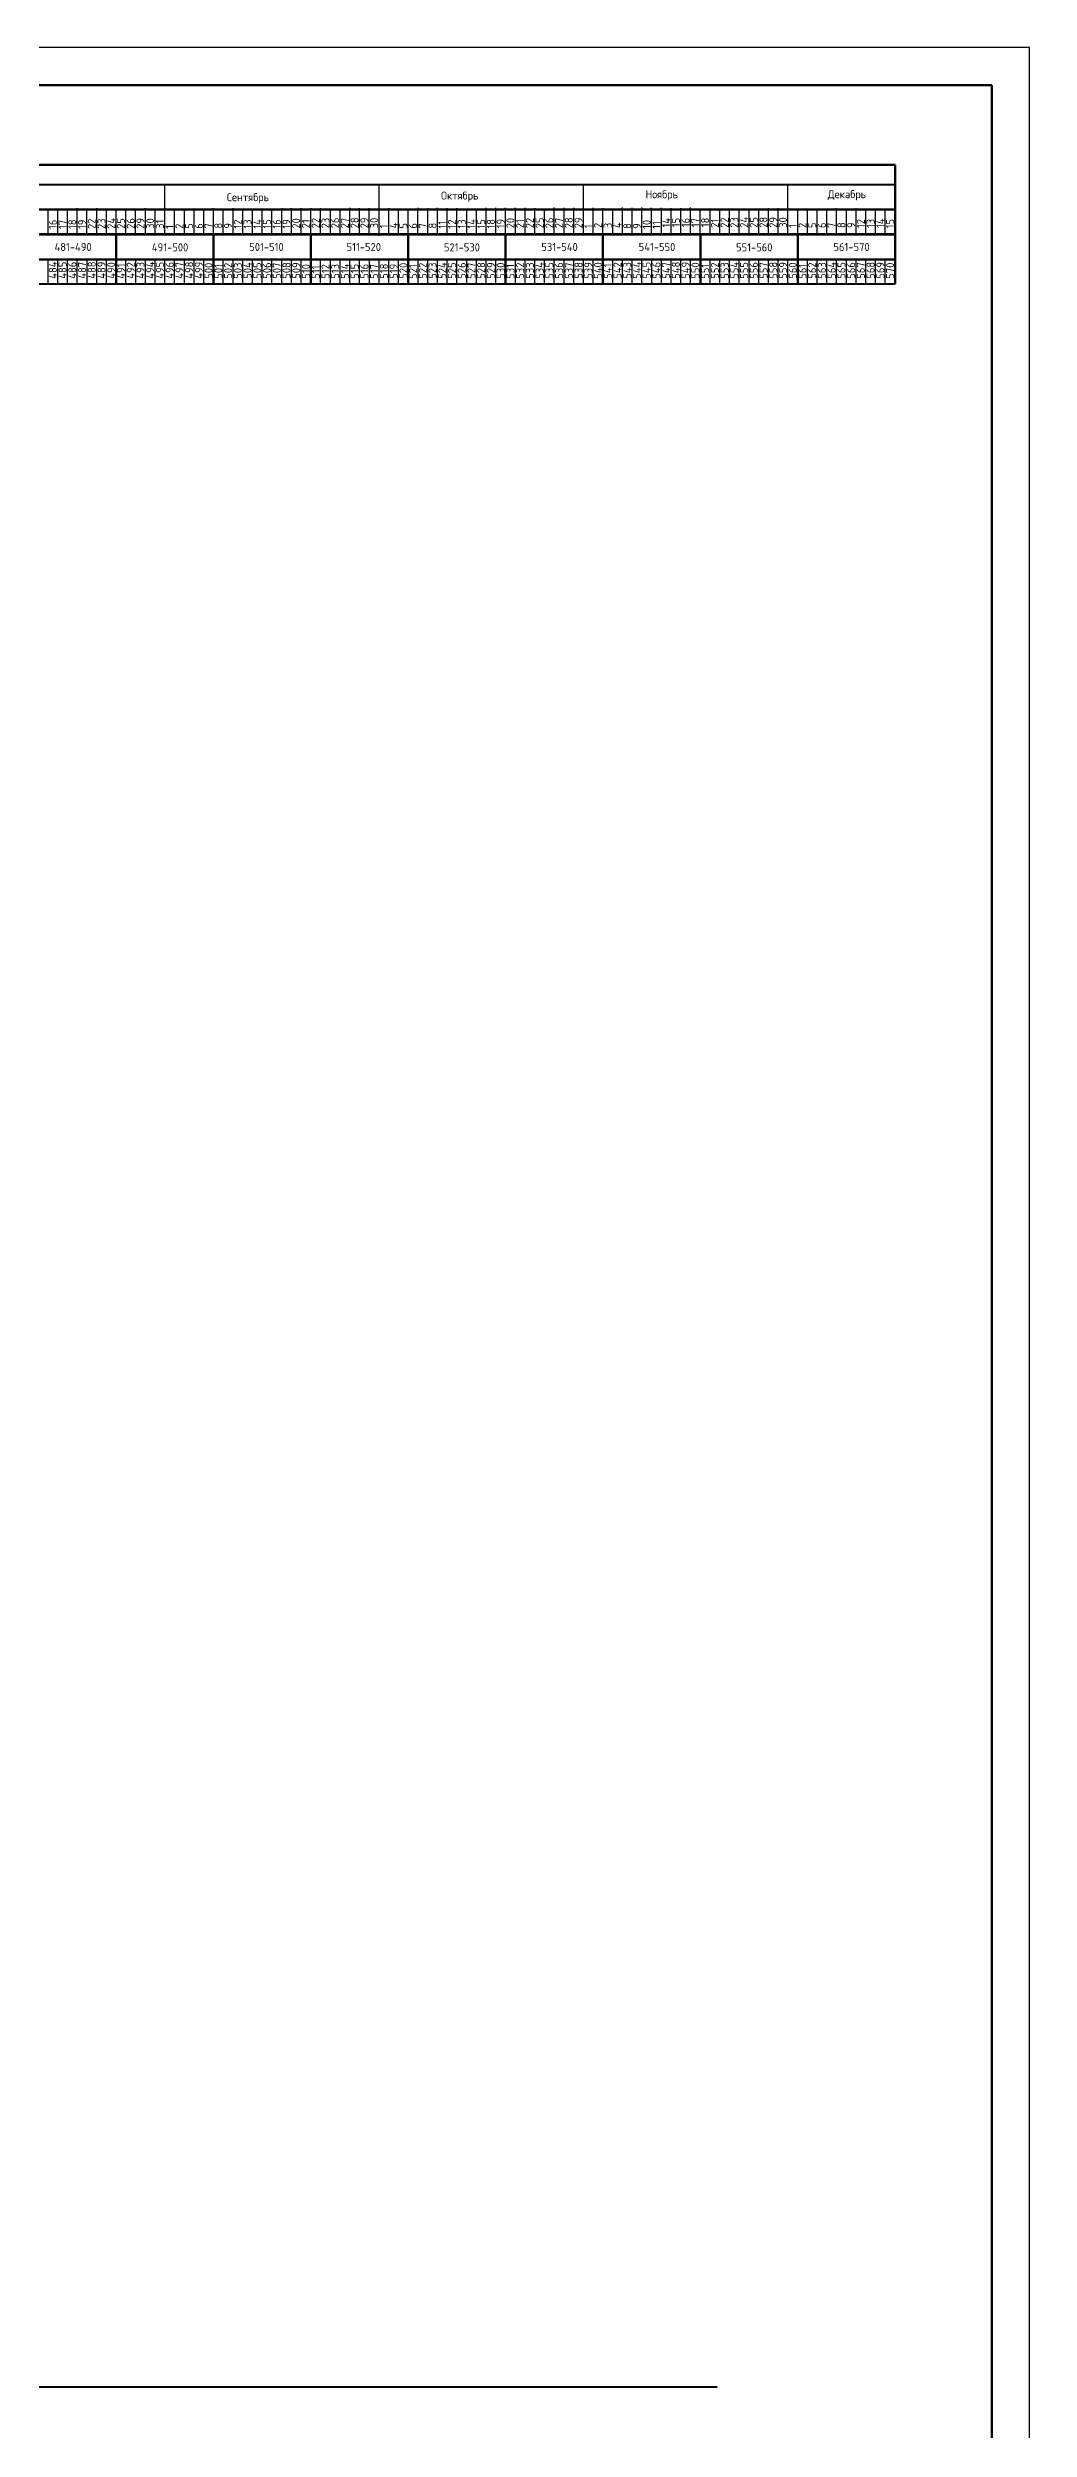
# Model space of a CAD drawing. Header units: millimetres. Extents: x -782 to 10910, y 3841 to 9763.
# Drawn here: x 3884.8 to 4015.9, y 8308.4 to 8626.5 of the extents above; entities that cross this region are included whole.
import ezdxf

# ---------------------------------------------------------------- set-up
doc = ezdxf.new("R2010")
doc.units = ezdxf.units.MM
doc.layers.add('1STAIR2D', color=30, linetype='Continuous')
doc.layers.add('A0-08', color=101, linetype='Continuous')
doc.layers.add('Штампы&Таблицы', color=1, linetype='Continuous', lineweight=70)
doc.styles.add('GOST-2.304_Type-B', font='GOST_Common.ttf')

msp = doc.modelspace()

# ---------------------------------------------------------------- linework, layer by layer
at = {"color": 0}
msp.add_line((4015.912801, 8032.512194), (4015.912801, 8626.512194), dxfattribs=at)
at = {"lineweight": 50}
for p, q in [((3997.981601, 8594.949356), (3997.981601, 8610.846744)), ((3893.981601, 8594.911202), (3893.981601, 8601.544181)), ((3906.981601, 8594.911202), (3906.981601, 8601.544181)), ((3919.981601, 8594.93428), (3919.981601, 8601.567259)), ((3932.981601, 8594.903509), (3932.981601, 8601.536489)), ((3945.981601, 8594.911202), (3945.981601, 8601.544181)), ((3958.981601, 8594.911202), (3958.981601, 8601.544181)), ((3971.981601, 8594.93428), (3971.981601, 8601.567259)), ((3984.981601, 8594.903509), (3984.981601, 8601.536489))]:
    msp.add_line(p, q, dxfattribs=at)
at = {"lineweight": -3}
for p, q in [((3900.478399, 8601.513199), (3900.480208, 8608.225663)), ((3929.079956, 8601.390634), (3929.079956, 8608.072116)), ((3956.378716, 8601.557605), (3956.378716, 8608.239086)), ((3983.678517, 8601.551186), (3983.678517, 8608.232668)), ((3886.178462, 8601.597716), (3886.178399, 8604.924243)), ((3888.778399, 8601.728554), (3888.778336, 8605.055081)), ((3888.778462, 8601.597716), (3888.779242, 8604.917385)), ((3891.378399, 8601.728554), (3891.379179, 8605.048223)), ((3891.378462, 8601.580159), (3891.379243, 8604.899827)), ((3892.678399, 8601.697783), (3892.679179, 8605.017452)), ((3895.278399, 8601.605511), (3895.279179, 8604.925179)), ((3897.878336, 8601.746284), (3897.878273, 8605.072811)), ((3900.478336, 8601.728727), (3900.479116, 8605.048395)), ((3901.778336, 8601.623241), (3901.778273, 8604.949768)), ((3904.378336, 8601.605683), (3904.379116, 8604.925352)), ((3906.978273, 8601.746456), (3906.97821, 8605.072983)), ((3909.578273, 8601.746456), (3909.579053, 8605.066125)), ((3910.878273, 8601.623413), (3910.87821, 8604.94994)), ((3913.478273, 8601.623413), (3913.479053, 8604.943082)), ((3916.07821, 8601.764186), (3916.078147, 8605.090713)), ((3917.378273, 8601.636454), (3917.379054, 8604.956123)), ((3918.67821, 8601.764186), (3918.67899, 8605.083855)), ((3919.97821, 8601.641143), (3919.978147, 8604.96767)), ((3922.57821, 8601.641143), (3922.57899, 8604.960812)), ((3925.178147, 8601.781916), (3925.178084, 8605.108443)), ((3927.778147, 8601.764359), (3927.778928, 8605.084028)), ((3929.078147, 8601.658873), (3929.078084, 8604.9854)), ((3930.378147, 8601.672086), (3930.378928, 8604.991755)), ((3931.678147, 8601.641316), (3931.678928, 8604.960984)), ((3934.278084, 8601.782089), (3934.278021, 8605.108616)), ((3936.878084, 8601.782089), (3936.878865, 8605.101758)), ((3938.178084, 8601.659046), (3938.178021, 8604.985572)), ((3940.778084, 8601.659046), (3940.778865, 8604.978714)), ((3943.378021, 8601.799819), (3943.377958, 8605.126346)), ((3943.378084, 8601.641488), (3943.378865, 8604.961157)), ((3944.678021, 8601.769048), (3944.678802, 8605.088717)), ((3945.978021, 8601.799819), (3945.978802, 8605.119488)), ((3947.278021, 8601.676776), (3947.278802, 8604.996444)), ((3952.477958, 8601.817549), (3952.477895, 8605.144076)), ((3953.777958, 8601.694506), (3953.777895, 8605.021032)), ((3955.077958, 8601.799991), (3955.078739, 8605.11966)), ((3956.377958, 8601.676948), (3956.378739, 8604.996617)), ((3961.577895, 8601.817721), (3961.577832, 8605.144248)), ((3962.877895, 8601.694678), (3962.877832, 8605.021205)), ((3964.177895, 8601.817721), (3964.178676, 8605.13739)), ((3965.477895, 8601.694678), (3965.478676, 8605.014347)), ((3969.377896, 8601.707719), (3969.378676, 8605.027387)), ((3970.677832, 8601.835451), (3970.677769, 8605.161978)), ((3971.977832, 8601.712408), (3971.977769, 8605.038935)), ((3973.277835, 8601.694992), (3973.278615, 8605.01466)), ((3974.577832, 8601.712408), (3974.578613, 8605.032077)), ((3979.777772, 8601.712722), (3979.777709, 8605.039249)), ((3981.077769, 8601.730138), (3981.077706, 8605.056665)), ((3982.377769, 8601.743351), (3982.37855, 8605.06302)), ((3982.377772, 8601.695164), (3982.378553, 8605.014833)), ((3983.677769, 8601.712581), (3983.67855, 8605.032249)), ((3988.877709, 8601.712894), (3988.877646, 8605.039421)), ((3990.177706, 8601.73031), (3990.177643, 8605.056837)), ((3991.477709, 8601.712894), (3991.47849, 8605.032563)), ((3992.777706, 8601.73031), (3992.778487, 8605.049979)), ((3995.377707, 8601.712753), (3995.378487, 8605.032422)), ((3997.977646, 8601.730624), (3997.977583, 8605.057151))]:
    msp.add_line(p, q, dxfattribs=at)
at = {"lineweight": 25}
for p, q in [((3884.878462, 8601.680053), (3884.878462, 8605.004236)), ((3884.878525, 8601.487674), (3884.878525, 8604.811856)), ((3886.178462, 8601.649283), (3886.178462, 8604.973465)), ((3887.478462, 8601.618512), (3887.478462, 8604.942694)), ((3887.478462, 8601.566945), (3887.478462, 8604.891128)), ((3890.078399, 8601.697783), (3890.078399, 8605.021966)), ((3890.078462, 8601.566945), (3890.078462, 8604.891128)), ((3891.378399, 8601.667013), (3891.378399, 8604.991195)), ((3891.378462, 8601.566945), (3891.378462, 8604.891128)), ((3892.678399, 8601.697783), (3892.678399, 8605.021966)), ((3892.678462, 8601.536175), (3892.678462, 8604.860357)), ((3893.978399, 8601.697783), (3893.978399, 8605.021966)), ((3893.978399, 8601.57474), (3893.978399, 8604.898922)), ((3895.278399, 8601.667013), (3895.278399, 8604.991195)), ((3896.578399, 8601.636242), (3896.578399, 8604.960424)), ((3896.578399, 8601.57474), (3896.578399, 8604.898922)), ((3897.878399, 8601.57474), (3897.878399, 8604.898922)), ((3899.178336, 8601.697956), (3899.178336, 8605.022138)), ((3899.178399, 8601.543969), (3899.178399, 8604.868152)), ((3900.478399, 8601.513199), (3900.478399, 8604.837381)), ((3901.778336, 8601.697956), (3901.778336, 8605.022138)), ((3903.078336, 8601.697956), (3903.078336, 8605.022138)), ((3903.078336, 8601.574913), (3903.078336, 8604.899095)), ((3904.378336, 8601.667185), (3904.378336, 8604.991367)), ((3905.678336, 8601.636415), (3905.678336, 8604.960597)), ((3905.678336, 8601.574913), (3905.678336, 8604.899095)), ((3906.978336, 8601.574913), (3906.978336, 8604.899095)), ((3908.278273, 8601.715686), (3908.278273, 8605.039868)), ((3908.278336, 8601.544142), (3908.278336, 8604.868324)), ((3909.578336, 8601.513371), (3909.578336, 8604.837553)), ((3910.878273, 8601.715686), (3910.878273, 8605.039868)), ((3912.178273, 8601.715686), (3912.178273, 8605.039868)), ((3912.178273, 8601.592643), (3912.178273, 8604.916825)), ((3913.478273, 8601.684915), (3913.478273, 8605.009097)), ((3914.778273, 8601.654144), (3914.778273, 8604.978327)), ((3914.778273, 8601.592643), (3914.778273, 8604.916825)), ((3916.078273, 8601.592643), (3916.078273, 8604.916825)), ((3917.37821, 8601.733416), (3917.37821, 8605.057598)), ((3917.378273, 8601.561872), (3917.378273, 8604.886054)), ((3918.678273, 8601.531101), (3918.678273, 8604.855283)), ((3919.97821, 8601.733416), (3919.97821, 8605.057598)), ((3921.27821, 8601.733416), (3921.27821, 8605.057598)), ((3921.27821, 8601.610372), (3921.27821, 8604.934555)), ((3922.57821, 8601.702645), (3922.57821, 8605.026827)), ((3923.87821, 8601.671874), (3923.87821, 8604.996057)), ((3923.87821, 8601.610372), (3923.87821, 8604.934555)), ((3925.17821, 8601.610372), (3925.17821, 8604.934555)), ((3926.478147, 8601.733588), (3926.478147, 8605.057771)), ((3926.47821, 8601.579602), (3926.47821, 8604.903784)), ((3927.77821, 8601.548831), (3927.77821, 8604.873013)), ((3929.078147, 8601.733588), (3929.078147, 8605.057771)), ((3930.378147, 8601.733588), (3930.378147, 8605.057771)), ((3930.378147, 8601.610545), (3930.378147, 8604.934727)), ((3931.678147, 8601.702818), (3931.678147, 8605.027)), ((3932.978147, 8601.672047), (3932.978147, 8604.996229)), ((3932.978147, 8601.610545), (3932.978147, 8604.934727)), ((3934.278147, 8601.610545), (3934.278147, 8604.934727)), ((3935.578084, 8601.751318), (3935.578084, 8605.0755)), ((3935.578147, 8601.579774), (3935.578147, 8604.903957)), ((3936.878147, 8601.549004), (3936.878147, 8604.873186)), ((3938.178084, 8601.751318), (3938.178084, 8605.0755)), ((3939.478084, 8601.751318), (3939.478084, 8605.0755)), ((3939.478084, 8601.628275), (3939.478084, 8604.952457)), ((3940.778084, 8601.720548), (3940.778084, 8605.04473)), ((3942.078084, 8601.689777), (3942.078084, 8605.013959)), ((3942.078084, 8601.628275), (3942.078084, 8604.952457)), ((3943.378021, 8601.738278), (3943.378021, 8605.06246)), ((3943.378084, 8601.628275), (3943.378084, 8604.952457)), ((3944.678021, 8601.769048), (3944.678021, 8605.09323)), ((3944.678084, 8601.597504), (3944.678084, 8604.921686)), ((3945.978021, 8601.646005), (3945.978021, 8604.970187)), ((3947.278021, 8601.769048), (3947.278021, 8605.09323)), ((3948.578021, 8601.769048), (3948.578021, 8605.09323)), ((3948.578021, 8601.646005), (3948.578021, 8604.970187)), ((3949.878021, 8601.738278), (3949.878021, 8605.06246)), ((3949.878021, 8601.646005), (3949.878021, 8604.970187)), ((3951.178021, 8601.707507), (3951.178021, 8605.031689)), ((3951.178021, 8601.615234), (3951.178021, 8604.939416)), ((3952.478021, 8601.584464), (3952.478021, 8604.908646)), ((3953.777958, 8601.769221), (3953.777958, 8605.093403)), ((3955.077958, 8601.646177), (3955.077958, 8604.97036)), ((3956.377958, 8601.769221), (3956.377958, 8605.093403)), ((3957.677958, 8601.769221), (3957.677958, 8605.093403)), ((3957.677958, 8601.646177), (3957.677958, 8604.97036)), ((3958.977958, 8601.73845), (3958.977958, 8605.062632)), ((3958.977958, 8601.646177), (3958.977958, 8604.97036)), ((3960.277958, 8601.707679), (3960.277958, 8605.031862)), ((3960.277958, 8601.615407), (3960.277958, 8604.939589)), ((3961.577958, 8601.584636), (3961.577958, 8604.908818)), ((3962.877895, 8601.786951), (3962.877895, 8605.111133)), ((3964.177895, 8601.663907), (3964.177895, 8604.98809)), ((3965.477895, 8601.786951), (3965.477895, 8605.111133)), ((3966.777895, 8601.786951), (3966.777895, 8605.111133)), ((3966.777895, 8601.663907), (3966.777895, 8604.98809)), ((3968.077895, 8601.75618), (3968.077895, 8605.080362)), ((3968.077895, 8601.663907), (3968.077895, 8604.98809)), ((3969.377895, 8601.725409), (3969.377895, 8605.049592)), ((3969.377895, 8601.633137), (3969.377895, 8604.957319)), ((3970.677895, 8601.602366), (3970.677895, 8604.926548)), ((3971.977835, 8601.664221), (3971.977835, 8604.988403)), ((3973.277832, 8601.681637), (3973.277832, 8605.00582)), ((3974.577835, 8601.664221), (3974.577835, 8604.988403)), ((3975.877832, 8601.681637), (3975.877832, 8605.00582)), ((3975.877835, 8601.664221), (3975.877835, 8604.988403)), ((3977.177832, 8601.681637), (3977.177832, 8605.00582)), ((3977.177835, 8601.63345), (3977.177835, 8604.957633)), ((3978.477832, 8601.650867), (3978.477832, 8604.975049)), ((3978.477835, 8601.60268), (3978.477835, 8604.926862)), ((3979.777832, 8601.620096), (3979.777832, 8604.944278)), ((3981.077772, 8601.664394), (3981.077772, 8604.988576)), ((3982.377769, 8601.68181), (3982.377769, 8605.005992)), ((3983.677772, 8601.664394), (3983.677772, 8604.988576)), ((3984.977769, 8601.68181), (3984.977769, 8605.005992)), ((3984.977772, 8601.664394), (3984.977772, 8604.988576)), ((3986.277769, 8601.68181), (3986.277769, 8605.005992)), ((3986.277772, 8601.633623), (3986.277772, 8604.957805)), ((3987.577769, 8601.651039), (3987.577769, 8604.975221)), ((3987.577772, 8601.602852), (3987.577772, 8604.927035)), ((3988.877769, 8601.620269), (3988.877769, 8604.944451)), ((3990.177709, 8601.682124), (3990.177709, 8605.006306)), ((3991.477706, 8601.69954), (3991.477706, 8605.023722)), ((3992.777709, 8601.682124), (3992.777709, 8605.006306)), ((3994.077706, 8601.69954), (3994.077706, 8605.023722)), ((3994.077709, 8601.682124), (3994.077709, 8605.006306)), ((3995.377706, 8601.69954), (3995.377706, 8605.023722)), ((3995.377709, 8601.651353), (3995.377709, 8604.975535)), ((3996.677706, 8601.668769), (3996.677706, 8604.992951)), ((3996.677709, 8601.620582), (3996.677709, 8604.944764)), ((3884.881601, 8594.895817), (3884.881601, 8598.235384)), ((3886.181601, 8594.895817), (3886.181601, 8598.219999)), ((3886.181601, 8594.895817), (3886.181601, 8598.219999)), ((3887.481601, 8594.895817), (3887.481601, 8598.219999)), ((3887.481601, 8594.895817), (3887.481601, 8598.219999)), ((3888.781601, 8594.895817), (3888.781601, 8598.235384)), ((3890.081601, 8594.926587), (3890.081601, 8598.25077)), ((3890.081601, 8594.926587), (3890.081601, 8598.25077)), ((3891.381601, 8594.926587), (3891.381601, 8598.25077)), ((3891.381601, 8594.926587), (3891.381601, 8598.25077)), ((3892.681601, 8594.926587), (3892.681601, 8598.266155)), ((3893.981601, 8594.911202), (3893.981601, 8598.235384)), ((3893.981601, 8594.911202), (3893.981601, 8598.235384)), ((3895.281601, 8594.911202), (3895.281601, 8598.235384)), ((3895.281601, 8594.911202), (3895.281601, 8598.235384)), ((3896.581601, 8594.911202), (3896.581601, 8598.25077)), ((3897.881601, 8594.926587), (3897.881601, 8598.25077)), ((3897.881601, 8594.926587), (3897.881601, 8598.25077)), ((3899.181601, 8594.926587), (3899.181601, 8598.25077)), ((3899.181601, 8594.926587), (3899.181601, 8598.25077)), ((3900.481601, 8594.926587), (3900.481601, 8598.266155)), ((3901.781601, 8594.926587), (3901.781601, 8598.25077)), ((3901.781601, 8594.926587), (3901.781601, 8598.25077)), ((3903.081601, 8594.926587), (3903.081601, 8598.25077)), ((3903.081601, 8594.926587), (3903.081601, 8598.25077)), ((3904.381601, 8594.926587), (3904.381601, 8598.266155)), ((3905.681601, 8594.926587), (3905.681601, 8598.25077)), ((3905.681601, 8594.926587), (3905.681601, 8598.25077)), ((3906.981601, 8594.926587), (3906.981601, 8598.25077)), ((3906.981601, 8594.926587), (3906.981601, 8598.25077)), ((3908.281601, 8594.926587), (3908.281601, 8598.266155)), ((3909.581601, 8594.926587), (3909.581601, 8598.25077)), ((3909.581601, 8594.926587), (3909.581601, 8598.25077)), ((3910.881601, 8594.926587), (3910.881601, 8598.25077)), ((3910.881601, 8594.926587), (3910.881601, 8598.25077)), ((3912.181601, 8594.926587), (3912.181601, 8598.266155)), ((3913.481601, 8594.911202), (3913.481601, 8598.235384)), ((3913.481601, 8594.911202), (3913.481601, 8598.235384)), ((3914.781601, 8594.911202), (3914.781601, 8598.235384)), ((3914.781601, 8594.911202), (3914.781601, 8598.235384)), ((3916.081601, 8594.911202), (3916.081601, 8598.25077)), ((3917.381601, 8594.895817), (3917.381601, 8598.219999)), ((3917.381601, 8594.895817), (3917.381601, 8598.219999)), ((3918.681601, 8594.895817), (3918.681601, 8598.219999)), ((3918.681601, 8594.895817), (3918.681601, 8598.219999)), ((3919.981601, 8594.895817), (3919.981601, 8598.235384)), ((3921.281601, 8594.911202), (3921.281601, 8598.235384)), ((3921.281601, 8594.911202), (3921.281601, 8598.235384)), ((3922.581601, 8594.911202), (3922.581601, 8598.235384)), ((3922.581601, 8594.911202), (3922.581601, 8598.235384)), ((3923.881601, 8594.911202), (3923.881601, 8598.25077)), ((3925.181601, 8594.911202), (3925.181601, 8598.235384)), ((3925.181601, 8594.911202), (3925.181601, 8598.235384)), ((3926.481601, 8594.911202), (3926.481601, 8598.235384)), ((3926.481601, 8594.911202), (3926.481601, 8598.235384)), ((3927.781601, 8594.911202), (3927.781601, 8598.25077)), ((3929.081601, 8594.911202), (3929.081601, 8598.235384)), ((3929.081601, 8594.911202), (3929.081601, 8598.235384)), ((3930.381601, 8594.911202), (3930.381601, 8598.235384)), ((3930.381601, 8594.911202), (3930.381601, 8598.235384)), ((3931.681601, 8594.911202), (3931.681601, 8598.25077)), ((3932.981601, 8594.911202), (3932.981601, 8598.235384)), ((3932.981601, 8594.911202), (3932.981601, 8598.235384)), ((3934.281601, 8594.911202), (3934.281601, 8598.235384)), ((3934.281601, 8594.911202), (3934.281601, 8598.235384)), ((3935.581601, 8594.911202), (3935.581601, 8598.25077)), ((3936.881601, 8594.895817), (3936.881601, 8598.219999)), ((3936.881601, 8594.895817), (3936.881601, 8598.219999)), ((3938.181601, 8594.895817), (3938.181601, 8598.219999)), ((3938.181601, 8594.895817), (3938.181601, 8598.219999)), ((3939.481601, 8594.895817), (3939.481601, 8598.235384)), ((3940.781601, 8594.880431), (3940.781601, 8598.204614)), ((3940.781601, 8594.880431), (3940.781601, 8598.204614)), ((3942.081601, 8594.880431), (3942.081601, 8598.204614)), ((3942.081601, 8594.880431), (3942.081601, 8598.204614)), ((3943.381601, 8594.880431), (3943.381601, 8598.219999)), ((3944.681601, 8594.895817), (3944.681601, 8598.219999)), ((3944.681601, 8594.895817), (3944.681601, 8598.219999)), ((3945.981601, 8594.895817), (3945.981601, 8598.219999)), ((3945.981601, 8594.895817), (3945.981601, 8598.219999)), ((3947.281601, 8594.895817), (3947.281601, 8598.235384)), ((3948.581601, 8594.895817), (3948.581601, 8598.219999)), ((3948.581601, 8594.895817), (3948.581601, 8598.219999)), ((3949.881601, 8594.895817), (3949.881601, 8598.219999)), ((3949.881601, 8594.895817), (3949.881601, 8598.219999)), ((3951.181601, 8594.895817), (3951.181601, 8598.235384)), ((3952.481601, 8594.895817), (3952.481601, 8598.219999)), ((3952.481601, 8594.895817), (3952.481601, 8598.219999)), ((3953.781601, 8594.895817), (3953.781601, 8598.219999)), ((3953.781601, 8594.895817), (3953.781601, 8598.219999)), ((3955.081601, 8594.895817), (3955.081601, 8598.235384)), ((3956.381601, 8594.895817), (3956.381601, 8598.219999)), ((3956.381601, 8594.895817), (3956.381601, 8598.219999)), ((3957.681601, 8594.895817), (3957.681601, 8598.219999)), ((3957.681601, 8594.895817), (3957.681601, 8598.219999)), ((3958.981601, 8594.895817), (3958.981601, 8598.235384)), ((3960.281601, 8594.880431), (3960.281601, 8598.204614)), ((3960.281601, 8594.880431), (3960.281601, 8598.204614)), ((3961.581601, 8594.880431), (3961.581601, 8598.204614)), ((3961.581601, 8594.880431), (3961.581601, 8598.204614)), ((3962.881601, 8594.880431), (3962.881601, 8598.219999)), ((3964.181601, 8594.865046), (3964.181601, 8598.189228)), ((3964.181601, 8594.865046), (3964.181601, 8598.189228)), ((3965.481601, 8594.865046), (3965.481601, 8598.189228)), ((3965.481601, 8594.865046), (3965.481601, 8598.189228)), ((3966.781601, 8594.865046), (3966.781601, 8598.204614)), ((3968.081601, 8594.880431), (3968.081601, 8598.204614)), ((3968.081601, 8594.880431), (3968.081601, 8598.204614)), ((3969.381601, 8594.880431), (3969.381601, 8598.204614)), ((3969.381601, 8594.880431), (3969.381601, 8598.204614)), ((3970.681601, 8594.880431), (3970.681601, 8598.219999)), ((3971.981601, 8594.880431), (3971.981601, 8598.204614)), ((3971.981601, 8594.880431), (3971.981601, 8598.204614)), ((3973.281601, 8594.880431), (3973.281601, 8598.204614)), ((3973.281601, 8594.880431), (3973.281601, 8598.204614)), ((3974.581601, 8594.880431), (3974.581601, 8598.219999)), ((3975.881601, 8594.880431), (3975.881601, 8598.204614)), ((3975.881601, 8594.880431), (3975.881601, 8598.204614)), ((3977.181601, 8594.880431), (3977.181601, 8598.204614)), ((3977.181601, 8594.880431), (3977.181601, 8598.204614)), ((3978.481601, 8594.880431), (3978.481601, 8598.219999)), ((3979.781601, 8594.880431), (3979.781601, 8598.204614)), ((3979.781601, 8594.880431), (3979.781601, 8598.204614)), ((3981.081601, 8594.880431), (3981.081601, 8598.204614)), ((3981.081601, 8594.880431), (3981.081601, 8598.204614)), ((3982.381601, 8594.880431), (3982.381601, 8598.219999)), ((3983.681601, 8594.911202), (3983.681601, 8598.235384)), ((3983.681601, 8594.911202), (3983.681601, 8598.235384)), ((3984.981601, 8594.911202), (3984.981601, 8598.235384)), ((3984.981601, 8594.911202), (3984.981601, 8598.235384)), ((3986.281601, 8594.911202), (3986.281601, 8598.25077)), ((3987.581601, 8594.895817), (3987.581601, 8598.219999)), ((3987.581601, 8594.895817), (3987.581601, 8598.219999)), ((3988.881601, 8594.895817), (3988.881601, 8598.219999)), ((3988.881601, 8594.895817), (3988.881601, 8598.219999)), ((3990.181601, 8594.895817), (3990.181601, 8598.235384)), ((3991.481601, 8594.911202), (3991.481601, 8598.235384)), ((3991.481601, 8594.911202), (3991.481601, 8598.235384)), ((3992.781601, 8594.911202), (3992.781601, 8598.235384)), ((3992.781601, 8594.911202), (3992.781601, 8598.235384)), ((3994.081601, 8594.911202), (3994.081601, 8598.25077)), ((3995.381601, 8594.911202), (3995.381601, 8598.235384)), ((3995.381601, 8594.911202), (3995.381601, 8598.235384)), ((3996.681601, 8594.911202), (3996.681601, 8598.235384)), ((3996.681601, 8594.911202), (3996.681601, 8598.235384)), ((3997.981601, 8594.911202), (3997.981601, 8598.25077))]:
    msp.add_line(p, q, dxfattribs=at)
at = {"color": 0, "lineweight": 40, "ltscale": 0.01}
msp.add_line((3238.178816, 8314.049791), (3974.24584, 8314.049791), dxfattribs=at)
at = {"layer": '1STAIR2D', "color": 0}
msp.add_line((4015.912801, 8626.512194), (3175.912801, 8626.512194), dxfattribs=at)
at = {"layer": '1STAIR2D', "color": 0, "lineweight": 100}
for p, q in [((4010.912801, 8621.512194), (3195.912801, 8621.512194)), ((4010.912801, 8037.512194), (4010.912801, 8621.512194))]:
    msp.add_line(p, q, dxfattribs=at)
at = {"layer": 'A0-08', "color": 0, "lineweight": 40}
for p, q in [((3256.981601, 8610.846744), (3997.981601, 8610.846744)), ((3256.981601, 8610.846744), (3997.981601, 8610.846744)), ((3281.548041, 8610.846744), (3997.981601, 8610.846744)), ((3310.466995, 8610.846744), (3997.981601, 8610.846744)), ((3997.981601, 8610.846744), (3548.807486, 8610.846744)), ((3248.317444, 8608.225663), (3997.981601, 8608.225663)), ((3248.317444, 8608.225663), (3997.981601, 8608.225663)), ((3256.981601, 8608.225663), (3997.981601, 8608.225663)), ((3248.317444, 8604.884922), (3997.981601, 8604.899134)), ((3256.983574, 8604.956123), (3997.983574, 8604.956123)), ((3248.317444, 8601.544181), (3997.981601, 8601.544181)), ((3256.982794, 8601.636454), (3997.982794, 8601.636454)), ((3256.981601, 8598.235384), (3997.981601, 8598.235384)), ((3351.264167, 8598.235384), (3997.981601, 8598.25077)), ((3248.317444, 8594.941973), (3997.981601, 8594.941973)), ((3256.981601, 8594.941973), (3997.981601, 8594.941973))]:
    msp.add_line(p, q, dxfattribs=at)
at = {"layer": 'A0-08', "color": 0, "lineweight": 25}
for p, q in [((3984.978033, 8594.941973), (3996.947841, 8594.941973)), ((3984.978033, 8594.926587), (3996.947841, 8594.926587))]:
    msp.add_line(p, q, dxfattribs=at)
at = {"layer": 'Штампы&Таблицы', "color": 0, "lineweight": 25}
msp.add_line((4015.912948, 8032.512377), (4015.912948, 8626.512377), dxfattribs=at)

# ---------------------------------------------------------------- texts
at = {"layer": 'A0-08', "color": 0, "lineweight": 25, "style": 'GOST-2.304_Type-B'}
for s, p in [('Сентябрь', (3908.756069, 8606.000189)), ('Октябрь', (3937.355818, 8606.220579)), ('Ноябрь', (3964.654577, 8606.387549)), ('Декабрь', (3988.996792, 8606.403105)), ('481-490', (3885.746272, 8599.349877)), ('491-500', (3898.746272, 8599.303721)), ('501-510', (3911.746272, 8599.349877)), ('511-520', (3924.746272, 8599.349877)), ('521-530', (3937.746272, 8599.303721)), ('531-540', (3950.746272, 8599.349877)), ('541-550', (3963.746272, 8599.349877)), ('551-560', (3976.746272, 8599.303721)), ('561-570', (3989.746272, 8599.349877))]:
    msp.add_text(s, height=1.0687328, dxfattribs=at).set_placement(p)
for s, height, p in [('16', 1.0687328, (3886.051831, 8602.284668)), ('17', 1.0687328, (3887.351768, 8602.284668)), ('18', 1.0687328, (3888.651768, 8602.284668)), ('19', 1.0687328, (3889.951768, 8602.284668)), ('22', 1.0687328, (3891.251768, 8602.284668)), ('23', 1.0687328, (3892.551768, 8602.284668)), ('24', 1.0687328, (3893.851642, 8602.310193)), ('25', 1.0687328, (3895.151642, 8602.310193)), ('26', 1.0687328, (3896.451642, 8602.310193)), ('29', 1.0687328, (3897.751642, 8602.310193)), ('30', 1.0687328, (3899.051642, 8602.310193)), ('31', 1.0687328, (3900.351642, 8602.310193)), ('1', 1.068733, (3901.651642, 8602.310193)), ('2', 1.068733, (3902.951642, 8602.310193)), ('5', 1.068733, (3904.251642, 8602.310193)), ('6', 1.068733, (3905.551642, 8602.310193)), ('7', 1.068733, (3906.851579, 8602.340963)), ('8', 1.068733, (3908.151579, 8602.340963)), ('9', 1.068733, (3909.451579, 8602.340963)), ('12', 1.0687328, (3910.751579, 8602.340963)), ('13', 1.0687328, (3912.051579, 8602.340963)), ('14', 1.0687328, (3913.351579, 8602.340963)), ('15', 1.0687328, (3914.651579, 8602.340963)), ('16', 1.0687328, (3915.951579, 8602.340963)), ('19', 1.0687328, (3917.251579, 8602.340963)), ('20', 1.0687328, (3918.551579, 8602.340963)), ('21', 1.0687328, (3919.851453, 8602.376596)), ('22', 1.0687328, (3921.151453, 8602.376596)), ('23', 1.0687328, (3922.451453, 8602.376596)), ('26', 1.0687328, (3923.751453, 8602.376596)), ('27', 1.0687328, (3925.051453, 8602.376596)), ('28', 1.0687328, (3926.351453, 8602.376596)), ('29', 1.0687328, (3927.651453, 8602.376596)), ('30', 1.0687328, (3928.951453, 8602.376596)), ('1', 1.068733, (3930.251453, 8602.376596)), ('4', 1.068733, (3931.551453, 8602.376596)), ('5', 1.068733, (3932.85139, 8602.345998)), ('6', 1.068733, (3934.15139, 8602.345998)), ('7', 1.068733, (3935.45139, 8602.345998)), ('8', 1.068733, (3936.75139, 8602.345998)), ('11', 1.0687328, (3938.05139, 8602.345998)), ('12', 1.0687328, (3939.35139, 8602.345998)), ('13', 1.0687328, (3940.65139, 8602.345998)), ('14', 1.0687328, (3941.95139, 8602.345998)), ('15', 1.0687328, (3943.25139, 8602.345998)), ('18', 1.0687328, (3944.55139, 8602.345998)), ('19', 1.0687328, (3945.851264, 8602.381457)), ('20', 1.0687328, (3947.151264, 8602.381457)), ('21', 1.0687328, (3948.451264, 8602.381457)), ('22', 1.0687328, (3949.751264, 8602.381457)), ('25', 1.0687328, (3951.051264, 8602.381457)), ('26', 1.0687328, (3952.351264, 8602.381457)), ('27', 1.0687328, (3953.651264, 8602.381457)), ('28', 1.0687328, (3954.951264, 8602.381457)), ('29', 1.0687328, (3956.251264, 8602.381457)), ('1', 1.068733, (3957.551264, 8602.381457)), ('2', 1.068733, (3958.851201, 8602.412228)), ('3', 1.068733, (3960.151201, 8602.412228)), ('4', 1.068733, (3961.451201, 8602.412228)), ('8', 1.068733, (3962.751264, 8602.302201)), ('9', 1.068733, (3964.051264, 8602.302201)), ('10', 1.0687328, (3965.351264, 8602.302201)), ('11', 1.0687328, (3966.651264, 8602.302201)), ('14', 1.0687328, (3967.951201, 8602.49146)), ('15', 1.0687328, (3969.251075, 8602.527093)), ('16', 1.0687328, (3970.551075, 8602.527093)), ('17', 1.0687328, (3971.851075, 8602.527093)), ('18', 1.0687328, (3973.151075, 8602.527093)), ('21', 1.0687328, (3974.451075, 8602.447861)), ('22', 1.0687328, (3975.751075, 8602.447861)), ('23', 1.0687328, (3977.051075, 8602.447861)), ('24', 1.0687328, (3978.351075, 8602.447861)), ('25', 1.0687328, (3979.651075, 8602.447861)), ('28', 1.0687328, (3980.951075, 8602.447861)), ('29', 1.0687328, (3982.251075, 8602.447861)), ('30', 1.0687328, (3983.551075, 8602.447861)), ('1', 1.068733, (3984.851012, 8602.417262)), ('2', 1.068733, (3986.151012, 8602.417262)), ('5', 1.068733, (3987.451012, 8602.417262)), ('6', 1.068733, (3988.751012, 8602.417262)), ('7', 1.068733, (3990.051012, 8602.417262)), ('8', 1.068733, (3991.351012, 8602.417262)), ('9', 1.068733, (3992.651012, 8602.417262)), ('12', 1.0687328, (3993.951012, 8602.417262)), ('13', 1.0687328, (3995.251012, 8602.417262)), ('14', 1.0687328, (3996.551012, 8602.417262)), ('15', 1.0687328, (3997.850949, 8602.373451)), ('484', 1.0687328, (3886.054844, 8595.646655)), ('485', 1.0687328, (3887.354844, 8595.646655)), ('486', 1.0687328, (3888.654844, 8595.646655)), ('487', 1.0687328, (3889.954844, 8595.646655)), ('488', 1.0687328, (3891.254844, 8595.646655)), ('489', 1.0687328, (3892.554844, 8595.646655)), ('490', 1.0687328, (3893.854844, 8595.646655)), ('491', 1.0687328, (3895.154844, 8595.646655)), ('492', 1.0687328, (3896.454844, 8595.646655)), ('493', 1.0687328, (3897.754844, 8595.646655)), ('494', 1.0687328, (3899.054844, 8595.646655)), ('495', 1.0687328, (3900.354844, 8595.646655)), ('496', 1.0687328, (3901.654844, 8595.646655)), ('497', 1.0687328, (3902.954844, 8595.646655)), ('498', 1.0687328, (3904.254844, 8595.646655)), ('499', 1.0687328, (3905.554844, 8595.646655)), ('500', 1.0687328, (3906.854844, 8595.646655)), ('501', 1.0687328, (3908.154844, 8595.646655)), ('502', 1.0687328, (3909.454844, 8595.646655)), ('503', 1.0687328, (3910.754844, 8595.646655)), ('504', 1.0687328, (3912.054844, 8595.646655)), ('505', 1.0687328, (3913.354844, 8595.646655)), ('506', 1.0687328, (3914.654844, 8595.646655)), ('507', 1.0687328, (3915.954844, 8595.646655)), ('508', 1.0687328, (3917.254844, 8595.646655)), ('509', 1.0687328, (3918.554844, 8595.646655)), ('510', 1.0687328, (3919.854844, 8595.646655)), ('511', 1.0687328, (3921.154844, 8595.646655)), ('512', 1.0687328, (3922.454844, 8595.646655)), ('513', 1.0687328, (3923.754844, 8595.646655)), ('514', 1.0687328, (3925.054844, 8595.646655)), ('515', 1.0687328, (3926.354844, 8595.646655)), ('516', 1.0687328, (3927.654844, 8595.646655)), ('517', 1.0687328, (3928.954844, 8595.646655)), ('518', 1.0687328, (3930.254844, 8595.646655)), ('519', 1.0687328, (3931.554844, 8595.646655)), ('520', 1.0687328, (3932.854844, 8595.646655)), ('521', 1.0687328, (3934.154844, 8595.646655)), ('522', 1.0687328, (3935.454844, 8595.646655)), ('523', 1.0687328, (3936.754844, 8595.646655)), ('524', 1.0687328, (3938.054844, 8595.646655)), ('525', 1.0687328, (3939.354844, 8595.646655)), ('526', 1.0687328, (3940.654844, 8595.646655)), ('527', 1.0687328, (3941.954844, 8595.646655)), ('528', 1.0687328, (3943.254844, 8595.646655)), ('529', 1.0687328, (3944.554844, 8595.646655)), ('530', 1.0687328, (3945.854844, 8595.646655)), ('531', 1.0687328, (3947.154844, 8595.646655)), ('532', 1.0687328, (3948.454844, 8595.646655)), ('533', 1.0687328, (3949.754844, 8595.646655)), ('534', 1.0687328, (3951.054844, 8595.646655)), ('535', 1.0687328, (3952.354844, 8595.646655)), ('536', 1.0687328, (3953.654844, 8595.646655)), ('537', 1.0687328, (3954.954844, 8595.646655)), ('538', 1.0687328, (3956.254844, 8595.646655)), ('539', 1.0687328, (3957.554844, 8595.646655)), ('540', 1.0687328, (3958.854844, 8595.646655)), ('541', 1.0687328, (3960.154844, 8595.646655)), ('542', 1.0687328, (3961.454844, 8595.646655)), ('543', 1.0687328, (3962.754844, 8595.646655)), ('544', 1.0687328, (3964.054844, 8595.646655)), ('545', 1.0687328, (3965.354844, 8595.646655)), ('546', 1.0687328, (3966.654844, 8595.646655)), ('547', 1.0687328, (3967.954844, 8595.646655)), ('548', 1.0687328, (3969.254844, 8595.646655)), ('549', 1.0687328, (3970.554844, 8595.646655)), ('550', 1.0687328, (3971.854844, 8595.646655)), ('551', 1.0687328, (3973.154844, 8595.646655)), ('552', 1.0687328, (3974.454844, 8595.646655)), ('553', 1.0687328, (3975.754844, 8595.646655)), ('554', 1.0687328, (3977.054844, 8595.646655)), ('555', 1.0687328, (3978.354844, 8595.646655)), ('556', 1.0687328, (3979.654844, 8595.646655)), ('557', 1.0687328, (3980.954844, 8595.646655)), ('558', 1.0687328, (3982.254844, 8595.646655)), ('559', 1.0687328, (3983.554844, 8595.646655)), ('560', 1.0687328, (3984.854844, 8595.646655)), ('561', 1.0687328, (3986.154844, 8595.646655)), ('562', 1.0687328, (3987.454844, 8595.646655)), ('563', 1.0687328, (3988.754844, 8595.646655)), ('564', 1.0687328, (3990.054844, 8595.646655)), ('565', 1.0687328, (3991.354844, 8595.646655)), ('566', 1.0687328, (3992.654844, 8595.646655)), ('567', 1.0687328, (3993.954844, 8595.646655)), ('568', 1.0687328, (3995.254844, 8595.646655)), ('569', 1.0687328, (3996.554844, 8595.646655)), ('570', 1.0687328, (3997.854844, 8595.646655))]:
    msp.add_text(s, height=height, rotation=90, dxfattribs=at).set_placement(p)

doc.saveas('drawing.dxf')
